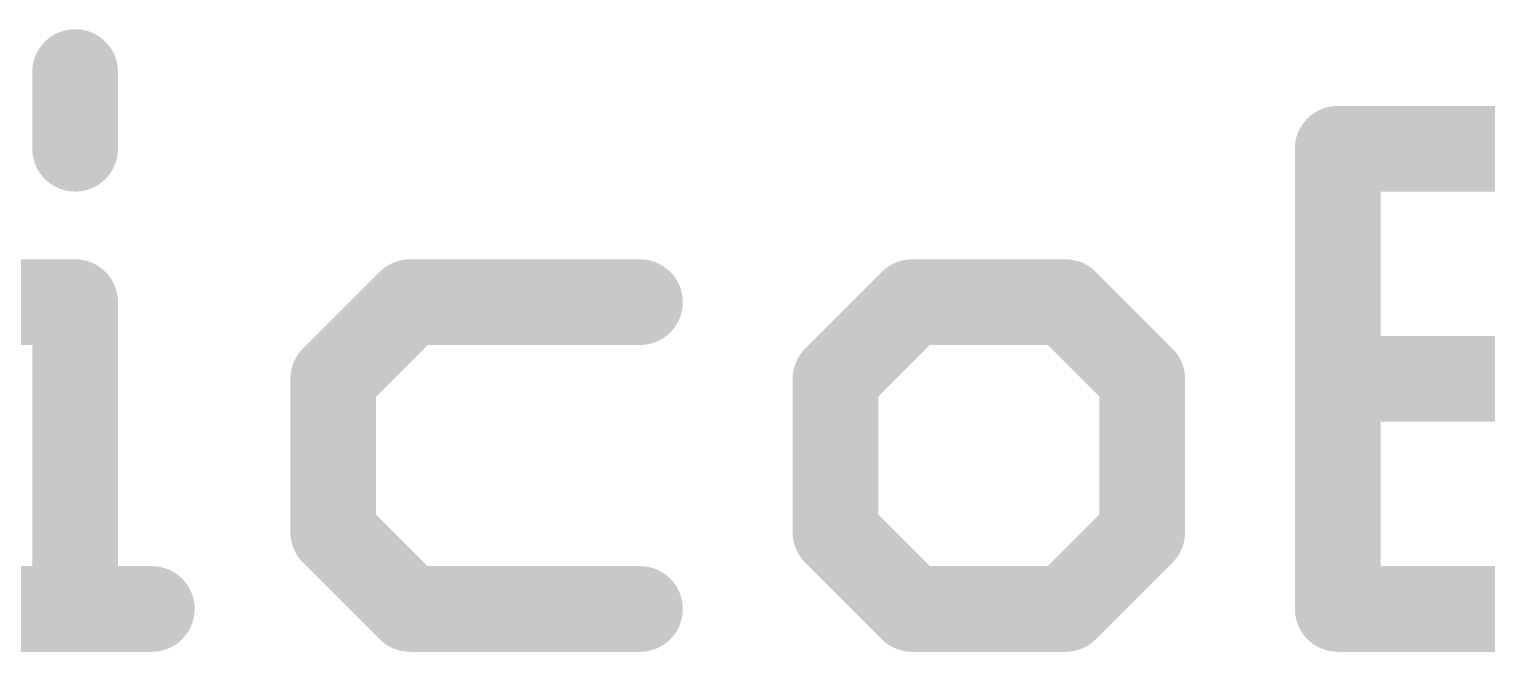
# Model space of a CAD drawing. Extents: x -1 to 111, y -11 to 60.
# Drawn here: x 47.216 to 51.968, y 4.953 to 6.982 of the extents above; entities that cross this region are included whole.
import ezdxf

# ---------------------------------------------------------------- set-up
doc = ezdxf.new("R2010")
doc.units = 0
doc.layers.add('21', color=53, linetype='CONTINUOUS')

msp = doc.modelspace()

# ---------------------------------------------------------------- linework, layer by layer
at = {"layer": '21', "const_width": 0.2794}
for points in [[(47.3658, 6.8426), (47.3658, 6.5926)], [(51.4816, 5.0927), (51.4816, 6.5926)], [(51.4816, 6.5926), (52.2315, 6.5926)], [(47.1159, 6.0926), (47.3658, 6.0926)], [(47.3658, 6.0926), (47.3658, 5.0927)], [(48.4573, 6.0926), (48.2073, 5.8426)], [(49.2072, 6.0926), (48.4573, 6.0926)], [(50.0944, 6.0926), (49.8445, 5.8426)], [(50.5944, 6.0926), (50.0944, 6.0926)], [(50.8444, 5.8426), (50.5944, 6.0926)], [(48.2073, 5.8426), (48.2073, 5.3427)], [(49.8445, 5.8426), (49.8445, 5.3427)], [(50.8444, 5.3427), (50.8444, 5.8426)], [(51.4816, 5.8426), (52.2315, 5.8426)], [(48.2073, 5.3427), (48.4573, 5.0927)], [(49.8445, 5.3427), (50.0944, 5.0927)], [(50.5944, 5.0927), (50.8444, 5.3427)], [(47.1159, 5.0927), (47.6158, 5.0927)], [(48.4573, 5.0927), (49.2072, 5.0927)], [(50.0944, 5.0927), (50.5944, 5.0927)], [(52.2315, 5.0927), (51.4816, 5.0927)]]:
    msp.add_lwpolyline(points, dxfattribs=at)
at = {"layer": '21', "const_width": 0.1397}
for points in [[(47.4357, 6.8426, 1), (47.296, 6.8426)], [(51.5515, 6.5926, 1), (51.4118, 6.5926)], [(51.4816, 6.6624, 1), (51.4816, 6.5227)], [(47.296, 6.5926, 1), (47.4357, 6.5926)], [(47.4357, 6.0926, 1), (47.296, 6.0926)], [(47.3658, 6.0228, 1), (47.3658, 6.1625)], [(48.4573, 6.1625, 1), (48.4573, 6.0228)], [(48.5067, 6.0432, 1), (48.4079, 6.142)], [(49.2072, 6.0228, 1), (49.2072, 6.1625)], [(50.0944, 6.1625, 1), (50.0944, 6.0228)], [(50.1438, 6.0432, 1), (50.045, 6.142)], [(50.6438, 6.142, 1), (50.545, 6.0432)], [(50.5944, 6.0228, 1), (50.5944, 6.1625)], [(48.2771, 5.8426, 1), (48.1374, 5.8426)], [(48.1579, 5.892, 1), (48.2567, 5.7932)], [(49.9143, 5.8426, 1), (49.7746, 5.8426)], [(49.7951, 5.892, 1), (49.8938, 5.7932)], [(50.9142, 5.8426, 1), (50.7745, 5.8426)], [(50.795, 5.7932, 1), (50.8938, 5.892)], [(51.4816, 5.9125, 1), (51.4816, 5.7728)], [(48.2567, 5.3921, 1), (48.1579, 5.2933)], [(49.8938, 5.3921, 1), (49.7951, 5.2933)], [(50.8938, 5.2933, 1), (50.795, 5.3921)], [(48.1374, 5.3427, 1), (48.2771, 5.3427)], [(49.7746, 5.3427, 1), (49.9143, 5.3427)], [(50.7745, 5.3427, 1), (50.9142, 5.3427)], [(47.6158, 5.0229, 1), (47.6158, 5.1626)], [(48.4573, 5.1626, 1), (48.4573, 5.0229)], [(49.2072, 5.0229, 1), (49.2072, 5.1626)], [(50.0944, 5.1626, 1), (50.0944, 5.0229)], [(50.5944, 5.0229, 1), (50.5944, 5.1626)], [(51.4816, 5.1626, 1), (51.4816, 5.0229)], [(48.4079, 5.0433, 1), (48.5067, 5.1421)], [(50.045, 5.0433, 1), (50.1438, 5.1421)], [(50.545, 5.1421, 1), (50.6438, 5.0433)], [(47.296, 5.0927, 1), (47.4357, 5.0927)], [(51.4118, 5.0927, 1), (51.5515, 5.0927)]]:
    msp.add_lwpolyline(points, format="xyb", dxfattribs=at)

doc.saveas('drawing.dxf')
